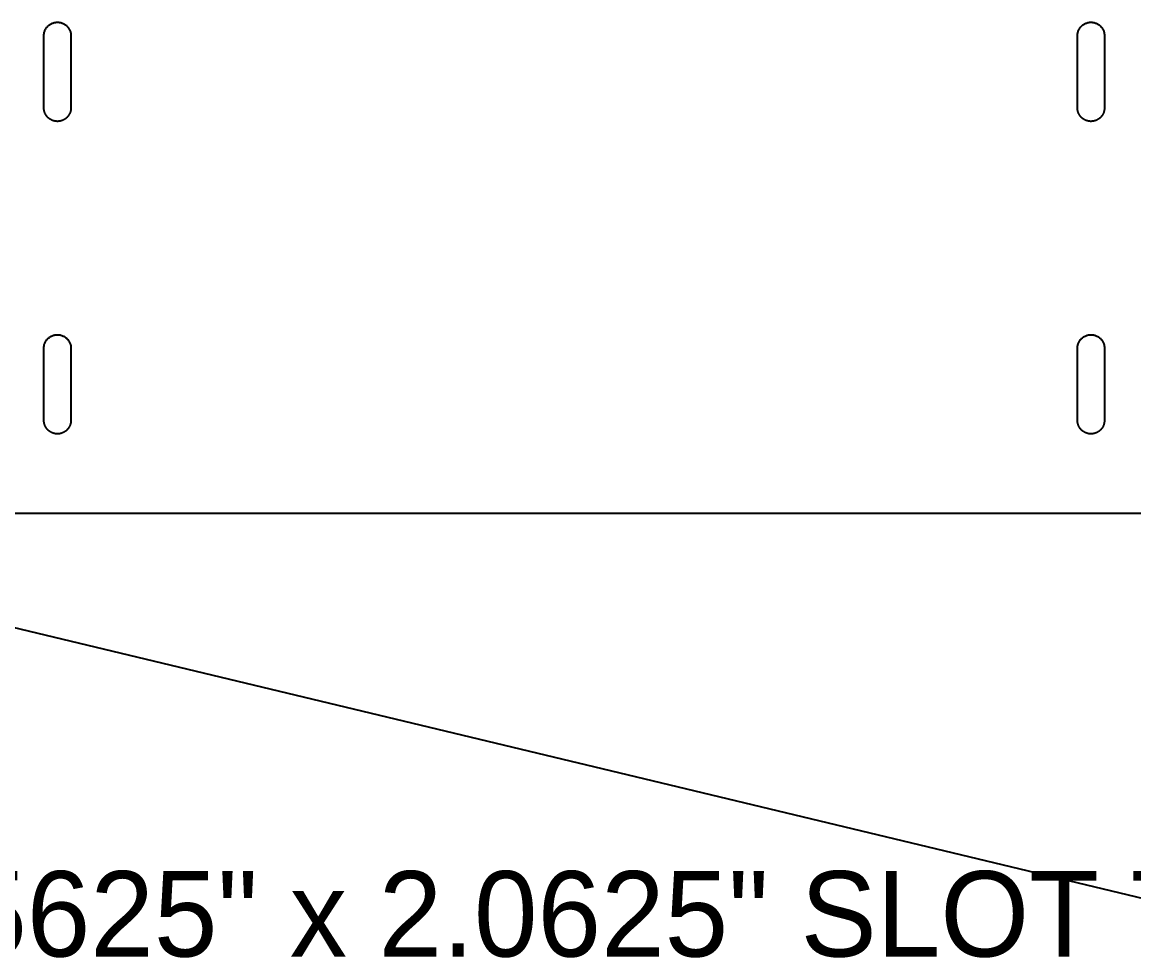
# Model space of a CAD drawing. Header units: inches. Extents: x 4 to 268, y 4 to 172.
# Drawn here: x 53.56 to 76.68, y 69.18 to 88.64 of the extents above; entities that cross this region are included whole.
import ezdxf

# ---------------------------------------------------------------- set-up
doc = ezdxf.new("R2010")
doc.units = ezdxf.units.IN
doc.header["$MEASUREMENT"] = 0

msp = doc.modelspace()

# ---------------------------------------------------------------- linework, layer by layer
at = {"layer": 'ANNOTATION'}
msp.add_line((31.656, 81.268), (77.288, 70.319), dxfattribs=at)
at = {"layer": 'OUTLINE'}
for p, q in [((54.08, 88.55), (54.089, 88.56)), ((54.089, 88.56), (54.099, 88.57)), ((54.099, 88.57), (54.11, 88.579)), ((54.11, 88.579), (54.121, 88.587)), ((54.121, 88.587), (54.132, 88.595)), ((54.132, 88.595), (54.144, 88.602)), ((54.144, 88.602), (54.156, 88.609)), ((54.156, 88.609), (54.168, 88.615)), ((54.168, 88.615), (54.181, 88.621)), ((54.181, 88.621), (54.193, 88.626)), ((54.193, 88.626), (54.207, 88.63)), ((54.207, 88.63), (54.22, 88.634)), ((54.22, 88.634), (54.233, 88.637)), ((54.233, 88.637), (54.247, 88.639)), ((54.247, 88.639), (54.261, 88.641)), ((54.261, 88.641), (54.274, 88.642)), ((54.274, 88.642), (54.288, 88.642)), ((54.288, 88.642), (54.302, 88.642)), ((54.302, 88.642), (54.316, 88.641)), ((54.316, 88.641), (54.329, 88.639)), ((54.329, 88.639), (54.343, 88.637)), ((54.343, 88.637), (54.357, 88.634)), ((54.357, 88.634), (54.37, 88.63)), ((54.37, 88.63), (54.383, 88.626)), ((54.383, 88.626), (54.396, 88.621)), ((54.396, 88.621), (54.408, 88.615)), ((54.408, 88.615), (54.421, 88.609)), ((54.421, 88.609), (54.433, 88.602)), ((54.433, 88.602), (54.444, 88.595)), ((54.444, 88.595), (54.456, 88.587)), ((54.456, 88.587), (54.467, 88.579)), ((54.467, 88.579), (54.477, 88.57)), ((54.477, 88.57), (54.487, 88.56)), ((54.487, 88.56), (54.497, 88.55)), ((75.58, 88.55), (75.589, 88.56)), ((75.589, 88.56), (75.599, 88.57)), ((75.599, 88.57), (75.61, 88.579)), ((75.61, 88.579), (75.621, 88.587)), ((75.621, 88.587), (75.632, 88.595)), ((75.632, 88.595), (75.644, 88.602)), ((75.644, 88.602), (75.656, 88.609)), ((75.656, 88.609), (75.668, 88.615)), ((75.668, 88.615), (75.681, 88.621)), ((75.681, 88.621), (75.693, 88.626)), ((75.693, 88.626), (75.707, 88.63)), ((75.707, 88.63), (75.72, 88.634)), ((75.72, 88.634), (75.733, 88.637)), ((75.733, 88.637), (75.747, 88.639)), ((75.747, 88.639), (75.761, 88.641)), ((75.761, 88.641), (75.774, 88.642)), ((75.774, 88.642), (75.788, 88.642)), ((75.788, 88.642), (75.802, 88.642)), ((75.802, 88.642), (75.816, 88.641)), ((75.816, 88.641), (75.829, 88.639)), ((75.829, 88.639), (75.843, 88.637)), ((75.843, 88.637), (75.857, 88.634)), ((75.857, 88.634), (75.87, 88.63)), ((75.87, 88.63), (75.883, 88.626)), ((75.883, 88.626), (75.896, 88.621)), ((75.896, 88.621), (75.908, 88.615)), ((75.908, 88.615), (75.921, 88.609)), ((75.921, 88.609), (75.933, 88.602)), ((75.933, 88.602), (75.944, 88.595)), ((75.944, 88.595), (75.956, 88.587)), ((75.956, 88.587), (75.967, 88.579)), ((75.967, 88.579), (75.977, 88.57)), ((75.977, 88.57), (75.987, 88.56)), ((75.987, 88.56), (75.997, 88.55)), ((54.007, 88.375), (54.008, 88.389)), ((54.007, 88.361), (54.007, 88.375)), ((54.007, 86.861), (54.007, 88.361)), ((54.008, 88.389), (54.01, 88.402)), ((54.01, 88.402), (54.012, 88.416)), ((54.012, 88.416), (54.015, 88.429)), ((54.015, 88.429), (54.019, 88.443)), ((54.019, 88.443), (54.023, 88.456)), ((54.023, 88.456), (54.028, 88.469)), ((54.028, 88.469), (54.034, 88.481)), ((54.034, 88.481), (54.04, 88.494)), ((54.04, 88.494), (54.047, 88.506)), ((54.047, 88.506), (54.054, 88.517)), ((54.054, 88.517), (54.062, 88.529)), ((54.062, 88.529), (54.071, 88.54)), ((54.071, 88.54), (54.08, 88.55)), ((54.497, 88.55), (54.506, 88.54)), ((54.506, 88.54), (54.514, 88.529)), ((54.514, 88.529), (54.522, 88.517)), ((54.522, 88.517), (54.529, 88.506)), ((54.529, 88.506), (54.536, 88.494)), ((54.536, 88.494), (54.542, 88.481)), ((54.542, 88.481), (54.548, 88.469)), ((54.548, 88.469), (54.553, 88.456)), ((54.553, 88.456), (54.557, 88.443)), ((54.557, 88.443), (54.561, 88.429)), ((54.561, 88.429), (54.564, 88.416)), ((54.564, 88.416), (54.566, 88.402)), ((54.566, 88.402), (54.568, 88.389)), ((54.568, 88.389), (54.569, 88.375)), ((54.569, 88.375), (54.569, 88.361)), ((54.569, 88.361), (54.569, 86.861)), ((75.507, 88.375), (75.508, 88.389)), ((75.507, 88.361), (75.507, 88.375)), ((75.507, 86.861), (75.507, 88.361)), ((75.508, 88.389), (75.51, 88.402)), ((75.51, 88.402), (75.512, 88.416)), ((75.512, 88.416), (75.515, 88.429)), ((75.515, 88.429), (75.519, 88.443)), ((75.519, 88.443), (75.523, 88.456)), ((75.523, 88.456), (75.528, 88.469)), ((75.528, 88.469), (75.534, 88.481)), ((75.534, 88.481), (75.54, 88.494)), ((75.54, 88.494), (75.547, 88.506)), ((75.547, 88.506), (75.554, 88.517)), ((75.554, 88.517), (75.562, 88.529)), ((75.562, 88.529), (75.571, 88.54)), ((75.571, 88.54), (75.58, 88.55)), ((75.997, 88.55), (76.006, 88.54)), ((76.006, 88.54), (76.014, 88.529)), ((76.014, 88.529), (76.022, 88.517)), ((76.022, 88.517), (76.029, 88.506)), ((76.029, 88.506), (76.036, 88.494)), ((76.036, 88.494), (76.042, 88.481)), ((76.042, 88.481), (76.048, 88.469)), ((76.048, 88.469), (76.053, 88.456)), ((76.053, 88.456), (76.057, 88.443)), ((76.057, 88.443), (76.061, 88.429)), ((76.061, 88.429), (76.064, 88.416)), ((76.064, 88.416), (76.066, 88.402)), ((76.066, 88.402), (76.068, 88.389)), ((76.068, 88.389), (76.069, 88.375)), ((76.069, 88.375), (76.069, 88.361)), ((76.069, 88.361), (76.069, 86.861)), ((54.007, 86.854), (54.007, 86.861)), ((54.007, 86.847), (54.007, 86.854)), ((54.008, 86.84), (54.007, 86.847)), ((54.008, 86.834), (54.008, 86.84)), ((54.009, 86.827), (54.008, 86.834)), ((54.01, 86.82), (54.009, 86.827)), ((54.011, 86.813), (54.01, 86.82)), ((54.012, 86.806), (54.011, 86.813)), ((54.014, 86.799), (54.012, 86.806)), ((54.015, 86.793), (54.014, 86.799)), ((54.017, 86.786), (54.015, 86.793)), ((54.019, 86.779), (54.017, 86.786)), ((54.021, 86.773), (54.019, 86.779)), ((54.023, 86.766), (54.021, 86.773)), ((54.026, 86.76), (54.023, 86.766)), ((54.028, 86.753), (54.026, 86.76)), ((54.031, 86.747), (54.028, 86.753)), ((54.034, 86.741), (54.031, 86.747)), ((54.037, 86.735), (54.034, 86.741)), ((54.04, 86.729), (54.037, 86.735)), ((54.043, 86.722), (54.04, 86.729)), ((54.047, 86.717), (54.043, 86.722)), ((54.051, 86.711), (54.047, 86.717)), ((54.054, 86.705), (54.051, 86.711)), ((54.526, 86.711), (54.522, 86.705)), ((54.529, 86.717), (54.526, 86.711)), ((54.533, 86.722), (54.529, 86.717)), ((54.536, 86.729), (54.533, 86.722)), ((54.539, 86.735), (54.536, 86.729)), ((54.542, 86.741), (54.539, 86.735)), ((54.545, 86.747), (54.542, 86.741)), ((54.548, 86.753), (54.545, 86.747)), ((54.551, 86.76), (54.548, 86.753)), ((54.553, 86.766), (54.551, 86.76)), ((54.555, 86.773), (54.553, 86.766)), ((54.557, 86.779), (54.555, 86.773)), ((54.559, 86.786), (54.557, 86.779)), ((54.561, 86.793), (54.559, 86.786)), ((54.563, 86.799), (54.561, 86.793)), ((54.564, 86.806), (54.563, 86.799)), ((54.565, 86.813), (54.564, 86.806)), ((54.566, 86.82), (54.565, 86.813)), ((54.567, 86.827), (54.566, 86.82)), ((54.568, 86.834), (54.567, 86.827)), ((54.569, 86.84), (54.568, 86.834)), ((54.569, 86.861), (54.569, 86.854)), ((54.569, 86.854), (54.569, 86.847)), ((54.569, 86.847), (54.569, 86.84)), ((75.507, 86.854), (75.507, 86.861)), ((75.507, 86.847), (75.507, 86.854)), ((75.508, 86.84), (75.507, 86.847)), ((75.508, 86.834), (75.508, 86.84)), ((75.509, 86.827), (75.508, 86.834)), ((75.51, 86.82), (75.509, 86.827)), ((75.511, 86.813), (75.51, 86.82)), ((75.512, 86.806), (75.511, 86.813)), ((75.514, 86.799), (75.512, 86.806)), ((75.515, 86.793), (75.514, 86.799)), ((75.517, 86.786), (75.515, 86.793)), ((75.519, 86.779), (75.517, 86.786)), ((75.521, 86.773), (75.519, 86.779)), ((75.523, 86.766), (75.521, 86.773)), ((75.526, 86.76), (75.523, 86.766)), ((75.528, 86.753), (75.526, 86.76)), ((75.531, 86.747), (75.528, 86.753)), ((75.534, 86.741), (75.531, 86.747)), ((75.537, 86.735), (75.534, 86.741)), ((75.54, 86.729), (75.537, 86.735)), ((75.543, 86.722), (75.54, 86.729)), ((75.547, 86.717), (75.543, 86.722)), ((75.551, 86.711), (75.547, 86.717)), ((75.554, 86.705), (75.551, 86.711)), ((76.026, 86.711), (76.022, 86.705)), ((76.029, 86.717), (76.026, 86.711)), ((76.033, 86.722), (76.029, 86.717)), ((76.036, 86.729), (76.033, 86.722)), ((76.039, 86.735), (76.036, 86.729)), ((76.042, 86.741), (76.039, 86.735)), ((76.045, 86.747), (76.042, 86.741)), ((76.048, 86.753), (76.045, 86.747)), ((76.051, 86.76), (76.048, 86.753)), ((76.053, 86.766), (76.051, 86.76)), ((76.055, 86.773), (76.053, 86.766)), ((76.057, 86.779), (76.055, 86.773)), ((76.059, 86.786), (76.057, 86.779)), ((76.061, 86.793), (76.059, 86.786)), ((76.063, 86.799), (76.061, 86.793)), ((76.064, 86.806), (76.063, 86.799)), ((76.065, 86.813), (76.064, 86.806)), ((76.066, 86.82), (76.065, 86.813)), ((76.067, 86.827), (76.066, 86.82)), ((76.068, 86.834), (76.067, 86.827)), ((76.069, 86.84), (76.068, 86.834)), ((76.069, 86.861), (76.069, 86.854)), ((76.069, 86.854), (76.069, 86.847)), ((76.069, 86.847), (76.069, 86.84)), ((54.058, 86.699), (54.054, 86.705)), ((54.062, 86.694), (54.058, 86.699)), ((54.066, 86.688), (54.062, 86.694)), ((54.071, 86.683), (54.066, 86.688)), ((54.075, 86.677), (54.071, 86.683)), ((54.08, 86.672), (54.075, 86.677)), ((54.084, 86.667), (54.08, 86.672)), ((54.089, 86.662), (54.084, 86.667)), ((54.094, 86.657), (54.089, 86.662)), ((54.099, 86.653), (54.094, 86.657)), ((54.104, 86.648), (54.099, 86.653)), ((54.11, 86.644), (54.104, 86.648)), ((54.115, 86.639), (54.11, 86.644)), ((54.121, 86.635), (54.115, 86.639)), ((54.126, 86.631), (54.121, 86.635)), ((54.132, 86.627), (54.126, 86.631)), ((54.138, 86.623), (54.132, 86.627)), ((54.144, 86.62), (54.138, 86.623)), ((54.15, 86.616), (54.144, 86.62)), ((54.156, 86.613), (54.15, 86.616)), ((54.162, 86.61), (54.156, 86.613)), ((54.168, 86.607), (54.162, 86.61)), ((54.174, 86.604), (54.168, 86.607)), ((54.181, 86.601), (54.174, 86.604)), ((54.187, 86.599), (54.181, 86.601)), ((54.193, 86.596), (54.187, 86.599)), ((54.2, 86.594), (54.193, 86.596)), ((54.207, 86.592), (54.2, 86.594)), ((54.213, 86.59), (54.207, 86.592)), ((54.22, 86.588), (54.213, 86.59)), ((54.227, 86.587), (54.22, 86.588)), ((54.233, 86.585), (54.227, 86.587)), ((54.24, 86.584), (54.233, 86.585)), ((54.247, 86.583), (54.24, 86.584)), ((54.254, 86.582), (54.247, 86.583)), ((54.261, 86.581), (54.254, 86.582)), ((54.268, 86.581), (54.261, 86.581)), ((54.274, 86.58), (54.268, 86.581)), ((54.281, 86.58), (54.274, 86.58)), ((54.288, 86.58), (54.281, 86.58)), ((54.295, 86.58), (54.288, 86.58)), ((54.302, 86.58), (54.295, 86.58)), ((54.309, 86.581), (54.302, 86.58)), ((54.316, 86.581), (54.309, 86.581)), ((54.323, 86.582), (54.316, 86.581)), ((54.329, 86.583), (54.323, 86.582)), ((54.336, 86.584), (54.329, 86.583)), ((54.343, 86.585), (54.336, 86.584)), ((54.35, 86.587), (54.343, 86.585)), ((54.357, 86.588), (54.35, 86.587)), ((54.363, 86.59), (54.357, 86.588)), ((54.37, 86.592), (54.363, 86.59)), ((54.376, 86.594), (54.37, 86.592)), ((54.383, 86.596), (54.376, 86.594)), ((54.389, 86.599), (54.383, 86.596)), ((54.396, 86.601), (54.389, 86.599)), ((54.402, 86.604), (54.396, 86.601)), ((54.408, 86.607), (54.402, 86.604)), ((54.415, 86.61), (54.408, 86.607)), ((54.421, 86.613), (54.415, 86.61)), ((54.427, 86.616), (54.421, 86.613)), ((54.433, 86.62), (54.427, 86.616)), ((54.439, 86.623), (54.433, 86.62)), ((54.444, 86.627), (54.439, 86.623)), ((54.45, 86.631), (54.444, 86.627)), ((54.456, 86.635), (54.45, 86.631)), ((54.461, 86.639), (54.456, 86.635)), ((54.467, 86.644), (54.461, 86.639)), ((54.472, 86.648), (54.467, 86.644)), ((54.477, 86.653), (54.472, 86.648)), ((54.482, 86.657), (54.477, 86.653)), ((54.487, 86.662), (54.482, 86.657)), ((54.492, 86.667), (54.487, 86.662)), ((54.497, 86.672), (54.492, 86.667)), ((54.501, 86.677), (54.497, 86.672)), ((54.506, 86.683), (54.501, 86.677)), ((54.51, 86.688), (54.506, 86.683)), ((54.514, 86.694), (54.51, 86.688)), ((54.518, 86.699), (54.514, 86.694)), ((54.522, 86.705), (54.518, 86.699)), ((75.558, 86.699), (75.554, 86.705)), ((75.562, 86.694), (75.558, 86.699)), ((75.566, 86.688), (75.562, 86.694)), ((75.571, 86.683), (75.566, 86.688)), ((75.575, 86.677), (75.571, 86.683)), ((75.58, 86.672), (75.575, 86.677)), ((75.584, 86.667), (75.58, 86.672)), ((75.589, 86.662), (75.584, 86.667)), ((75.594, 86.657), (75.589, 86.662)), ((75.599, 86.653), (75.594, 86.657)), ((75.604, 86.648), (75.599, 86.653)), ((75.61, 86.644), (75.604, 86.648)), ((75.615, 86.639), (75.61, 86.644)), ((75.621, 86.635), (75.615, 86.639)), ((75.626, 86.631), (75.621, 86.635)), ((75.632, 86.627), (75.626, 86.631)), ((75.638, 86.623), (75.632, 86.627)), ((75.644, 86.62), (75.638, 86.623)), ((75.65, 86.616), (75.644, 86.62)), ((75.656, 86.613), (75.65, 86.616)), ((75.662, 86.61), (75.656, 86.613)), ((75.668, 86.607), (75.662, 86.61)), ((75.674, 86.604), (75.668, 86.607)), ((75.681, 86.601), (75.674, 86.604)), ((75.687, 86.599), (75.681, 86.601)), ((75.693, 86.596), (75.687, 86.599)), ((75.7, 86.594), (75.693, 86.596)), ((75.707, 86.592), (75.7, 86.594)), ((75.713, 86.59), (75.707, 86.592)), ((75.72, 86.588), (75.713, 86.59)), ((75.727, 86.587), (75.72, 86.588)), ((75.733, 86.585), (75.727, 86.587)), ((75.74, 86.584), (75.733, 86.585)), ((75.747, 86.583), (75.74, 86.584)), ((75.754, 86.582), (75.747, 86.583)), ((75.761, 86.581), (75.754, 86.582)), ((75.768, 86.581), (75.761, 86.581)), ((75.774, 86.58), (75.768, 86.581)), ((75.781, 86.58), (75.774, 86.58)), ((75.788, 86.58), (75.781, 86.58)), ((75.795, 86.58), (75.788, 86.58)), ((75.802, 86.58), (75.795, 86.58)), ((75.809, 86.581), (75.802, 86.58)), ((75.816, 86.581), (75.809, 86.581)), ((75.823, 86.582), (75.816, 86.581)), ((75.829, 86.583), (75.823, 86.582)), ((75.836, 86.584), (75.829, 86.583)), ((75.843, 86.585), (75.836, 86.584)), ((75.85, 86.587), (75.843, 86.585)), ((75.857, 86.588), (75.85, 86.587)), ((75.863, 86.59), (75.857, 86.588)), ((75.87, 86.592), (75.863, 86.59)), ((75.876, 86.594), (75.87, 86.592)), ((75.883, 86.596), (75.876, 86.594)), ((75.889, 86.599), (75.883, 86.596)), ((75.896, 86.601), (75.889, 86.599)), ((75.902, 86.604), (75.896, 86.601)), ((75.908, 86.607), (75.902, 86.604)), ((75.915, 86.61), (75.908, 86.607)), ((75.921, 86.613), (75.915, 86.61)), ((75.927, 86.616), (75.921, 86.613)), ((75.933, 86.62), (75.927, 86.616)), ((75.939, 86.623), (75.933, 86.62)), ((75.944, 86.627), (75.939, 86.623)), ((75.95, 86.631), (75.944, 86.627)), ((75.956, 86.635), (75.95, 86.631)), ((75.961, 86.639), (75.956, 86.635)), ((75.967, 86.644), (75.961, 86.639)), ((75.972, 86.648), (75.967, 86.644)), ((75.977, 86.653), (75.972, 86.648)), ((75.982, 86.657), (75.977, 86.653)), ((75.987, 86.662), (75.982, 86.657)), ((75.992, 86.667), (75.987, 86.662)), ((75.997, 86.672), (75.992, 86.667)), ((76.001, 86.677), (75.997, 86.672)), ((76.006, 86.683), (76.001, 86.677)), ((76.01, 86.688), (76.006, 86.683)), ((76.014, 86.694), (76.01, 86.688)), ((76.018, 86.699), (76.014, 86.694)), ((76.022, 86.705), (76.018, 86.699)), ((54.11, 82.079), (54.121, 82.087)), ((54.121, 82.087), (54.132, 82.095)), ((54.132, 82.095), (54.144, 82.102)), ((54.144, 82.102), (54.156, 82.109)), ((54.156, 82.109), (54.168, 82.115)), ((54.168, 82.115), (54.181, 82.121)), ((54.181, 82.121), (54.193, 82.126)), ((54.193, 82.126), (54.207, 82.13)), ((54.207, 82.13), (54.22, 82.134)), ((54.22, 82.134), (54.233, 82.137)), ((54.233, 82.137), (54.247, 82.139)), ((54.247, 82.139), (54.261, 82.141)), ((54.261, 82.141), (54.274, 82.142)), ((54.274, 82.142), (54.288, 82.142)), ((54.288, 82.142), (54.302, 82.142)), ((54.302, 82.142), (54.316, 82.141)), ((54.316, 82.141), (54.329, 82.139)), ((54.329, 82.139), (54.343, 82.137)), ((54.343, 82.137), (54.357, 82.134)), ((54.357, 82.134), (54.37, 82.13)), ((54.37, 82.13), (54.383, 82.126)), ((54.383, 82.126), (54.396, 82.121)), ((54.396, 82.121), (54.408, 82.115)), ((54.408, 82.115), (54.421, 82.109)), ((54.421, 82.109), (54.433, 82.102)), ((54.433, 82.102), (54.444, 82.095)), ((54.444, 82.095), (54.456, 82.087)), ((54.456, 82.087), (54.467, 82.079)), ((75.61, 82.079), (75.621, 82.087)), ((75.621, 82.087), (75.632, 82.095)), ((75.632, 82.095), (75.644, 82.102)), ((75.644, 82.102), (75.656, 82.109)), ((75.656, 82.109), (75.668, 82.115)), ((75.668, 82.115), (75.681, 82.121)), ((75.681, 82.121), (75.693, 82.126)), ((75.693, 82.126), (75.707, 82.13)), ((75.707, 82.13), (75.72, 82.134)), ((75.72, 82.134), (75.733, 82.137)), ((75.733, 82.137), (75.747, 82.139)), ((75.747, 82.139), (75.761, 82.141)), ((75.761, 82.141), (75.774, 82.142)), ((75.774, 82.142), (75.788, 82.142)), ((75.788, 82.142), (75.802, 82.142)), ((75.802, 82.142), (75.816, 82.141)), ((75.816, 82.141), (75.829, 82.139)), ((75.829, 82.139), (75.843, 82.137)), ((75.843, 82.137), (75.857, 82.134)), ((75.857, 82.134), (75.87, 82.13)), ((75.87, 82.13), (75.883, 82.126)), ((75.883, 82.126), (75.896, 82.121)), ((75.896, 82.121), (75.908, 82.115)), ((75.908, 82.115), (75.921, 82.109)), ((75.921, 82.109), (75.933, 82.102)), ((75.933, 82.102), (75.944, 82.095)), ((75.944, 82.095), (75.956, 82.087)), ((75.956, 82.087), (75.967, 82.079)), ((54.007, 81.875), (54.008, 81.889)), ((54.007, 81.861), (54.007, 81.875)), ((54.007, 80.361), (54.007, 81.861)), ((54.008, 81.889), (54.01, 81.902)), ((54.01, 81.902), (54.012, 81.916)), ((54.012, 81.916), (54.015, 81.929)), ((54.015, 81.929), (54.019, 81.943)), ((54.019, 81.943), (54.023, 81.956)), ((54.023, 81.956), (54.028, 81.969)), ((54.028, 81.969), (54.034, 81.981)), ((54.034, 81.981), (54.04, 81.994)), ((54.04, 81.994), (54.047, 82.006)), ((54.047, 82.006), (54.054, 82.017)), ((54.054, 82.017), (54.062, 82.029)), ((54.062, 82.029), (54.071, 82.04)), ((54.071, 82.04), (54.08, 82.05)), ((54.08, 82.05), (54.089, 82.06)), ((54.089, 82.06), (54.099, 82.07)), ((54.099, 82.07), (54.11, 82.079)), ((54.467, 82.079), (54.477, 82.07)), ((54.477, 82.07), (54.487, 82.06)), ((54.487, 82.06), (54.497, 82.05)), ((54.497, 82.05), (54.506, 82.04)), ((54.506, 82.04), (54.514, 82.029)), ((54.514, 82.029), (54.522, 82.017)), ((54.522, 82.017), (54.529, 82.006)), ((54.529, 82.006), (54.536, 81.994)), ((54.536, 81.994), (54.542, 81.981)), ((54.542, 81.981), (54.548, 81.969)), ((54.548, 81.969), (54.553, 81.956)), ((54.553, 81.956), (54.557, 81.943)), ((54.557, 81.943), (54.561, 81.929)), ((54.561, 81.929), (54.564, 81.916)), ((54.564, 81.916), (54.566, 81.902)), ((54.566, 81.902), (54.568, 81.889)), ((54.568, 81.889), (54.569, 81.875)), ((54.569, 81.875), (54.569, 81.861)), ((54.569, 81.861), (54.569, 80.361)), ((75.507, 81.875), (75.508, 81.889)), ((75.507, 81.861), (75.507, 81.875)), ((75.507, 80.361), (75.507, 81.861)), ((75.508, 81.889), (75.51, 81.902)), ((75.51, 81.902), (75.512, 81.916)), ((75.512, 81.916), (75.515, 81.929)), ((75.515, 81.929), (75.519, 81.943)), ((75.519, 81.943), (75.523, 81.956)), ((75.523, 81.956), (75.528, 81.969)), ((75.528, 81.969), (75.534, 81.981)), ((75.534, 81.981), (75.54, 81.994)), ((75.54, 81.994), (75.547, 82.006)), ((75.547, 82.006), (75.554, 82.017)), ((75.554, 82.017), (75.562, 82.029)), ((75.562, 82.029), (75.571, 82.04)), ((75.571, 82.04), (75.58, 82.05)), ((75.58, 82.05), (75.589, 82.06)), ((75.589, 82.06), (75.599, 82.07)), ((75.599, 82.07), (75.61, 82.079)), ((75.967, 82.079), (75.977, 82.07)), ((75.977, 82.07), (75.987, 82.06)), ((75.987, 82.06), (75.997, 82.05)), ((75.997, 82.05), (76.006, 82.04)), ((76.006, 82.04), (76.014, 82.029)), ((76.014, 82.029), (76.022, 82.017)), ((76.022, 82.017), (76.029, 82.006)), ((76.029, 82.006), (76.036, 81.994)), ((76.036, 81.994), (76.042, 81.981)), ((76.042, 81.981), (76.048, 81.969)), ((76.048, 81.969), (76.053, 81.956)), ((76.053, 81.956), (76.057, 81.943)), ((76.057, 81.943), (76.061, 81.929)), ((76.061, 81.929), (76.064, 81.916)), ((76.064, 81.916), (76.066, 81.902)), ((76.066, 81.902), (76.068, 81.889)), ((76.068, 81.889), (76.069, 81.875)), ((76.069, 81.875), (76.069, 81.861)), ((76.069, 81.861), (76.069, 80.361)), ((54.007, 80.354), (54.007, 80.361)), ((54.007, 80.347), (54.007, 80.354)), ((54.008, 80.34), (54.007, 80.347)), ((54.008, 80.334), (54.008, 80.34)), ((54.009, 80.327), (54.008, 80.334)), ((54.01, 80.32), (54.009, 80.327)), ((54.011, 80.313), (54.01, 80.32)), ((54.012, 80.306), (54.011, 80.313)), ((54.014, 80.299), (54.012, 80.306)), ((54.015, 80.293), (54.014, 80.299)), ((54.017, 80.286), (54.015, 80.293)), ((54.019, 80.279), (54.017, 80.286)), ((54.021, 80.273), (54.019, 80.279)), ((54.023, 80.266), (54.021, 80.273)), ((54.026, 80.26), (54.023, 80.266)), ((54.028, 80.253), (54.026, 80.26)), ((54.031, 80.247), (54.028, 80.253)), ((54.034, 80.241), (54.031, 80.247)), ((54.037, 80.235), (54.034, 80.241)), ((54.542, 80.241), (54.539, 80.235)), ((54.545, 80.247), (54.542, 80.241)), ((54.548, 80.253), (54.545, 80.247)), ((54.551, 80.26), (54.548, 80.253)), ((54.553, 80.266), (54.551, 80.26)), ((54.555, 80.273), (54.553, 80.266)), ((54.557, 80.279), (54.555, 80.273)), ((54.559, 80.286), (54.557, 80.279)), ((54.561, 80.293), (54.559, 80.286)), ((54.563, 80.299), (54.561, 80.293)), ((54.564, 80.306), (54.563, 80.299)), ((54.565, 80.313), (54.564, 80.306)), ((54.566, 80.32), (54.565, 80.313)), ((54.567, 80.327), (54.566, 80.32)), ((54.568, 80.334), (54.567, 80.327)), ((54.569, 80.34), (54.568, 80.334)), ((54.569, 80.361), (54.569, 80.354)), ((54.569, 80.354), (54.569, 80.347)), ((54.569, 80.347), (54.569, 80.34)), ((75.507, 80.354), (75.507, 80.361)), ((75.507, 80.347), (75.507, 80.354)), ((75.508, 80.34), (75.507, 80.347)), ((75.508, 80.334), (75.508, 80.34)), ((75.509, 80.327), (75.508, 80.334)), ((75.51, 80.32), (75.509, 80.327)), ((75.511, 80.313), (75.51, 80.32)), ((75.512, 80.306), (75.511, 80.313)), ((75.514, 80.299), (75.512, 80.306)), ((75.515, 80.293), (75.514, 80.299)), ((75.517, 80.286), (75.515, 80.293)), ((75.519, 80.279), (75.517, 80.286)), ((75.521, 80.273), (75.519, 80.279)), ((75.523, 80.266), (75.521, 80.273)), ((75.526, 80.26), (75.523, 80.266)), ((75.528, 80.253), (75.526, 80.26)), ((75.531, 80.247), (75.528, 80.253)), ((75.534, 80.241), (75.531, 80.247)), ((75.537, 80.235), (75.534, 80.241)), ((76.042, 80.241), (76.039, 80.235)), ((76.045, 80.247), (76.042, 80.241)), ((76.048, 80.253), (76.045, 80.247)), ((76.051, 80.26), (76.048, 80.253)), ((76.053, 80.266), (76.051, 80.26)), ((76.055, 80.273), (76.053, 80.266)), ((76.057, 80.279), (76.055, 80.273)), ((76.059, 80.286), (76.057, 80.279)), ((76.061, 80.293), (76.059, 80.286)), ((76.063, 80.299), (76.061, 80.293)), ((76.064, 80.306), (76.063, 80.299)), ((76.065, 80.313), (76.064, 80.306)), ((76.066, 80.32), (76.065, 80.313)), ((76.067, 80.327), (76.066, 80.32)), ((76.068, 80.334), (76.067, 80.327)), ((76.069, 80.34), (76.068, 80.334)), ((76.069, 80.361), (76.069, 80.354)), ((76.069, 80.354), (76.069, 80.347)), ((76.069, 80.347), (76.069, 80.34)), ((54.04, 80.229), (54.037, 80.235)), ((54.043, 80.222), (54.04, 80.229)), ((54.047, 80.217), (54.043, 80.222)), ((54.051, 80.211), (54.047, 80.217)), ((54.054, 80.205), (54.051, 80.211)), ((54.058, 80.199), (54.054, 80.205)), ((54.062, 80.194), (54.058, 80.199)), ((54.066, 80.188), (54.062, 80.194)), ((54.071, 80.183), (54.066, 80.188)), ((54.075, 80.177), (54.071, 80.183)), ((54.08, 80.172), (54.075, 80.177)), ((54.084, 80.167), (54.08, 80.172)), ((54.089, 80.162), (54.084, 80.167)), ((54.094, 80.157), (54.089, 80.162)), ((54.099, 80.153), (54.094, 80.157)), ((54.104, 80.148), (54.099, 80.153)), ((54.11, 80.144), (54.104, 80.148)), ((54.115, 80.139), (54.11, 80.144)), ((54.121, 80.135), (54.115, 80.139)), ((54.126, 80.131), (54.121, 80.135)), ((54.132, 80.127), (54.126, 80.131)), ((54.138, 80.123), (54.132, 80.127)), ((54.144, 80.12), (54.138, 80.123)), ((54.15, 80.116), (54.144, 80.12)), ((54.156, 80.113), (54.15, 80.116)), ((54.162, 80.11), (54.156, 80.113)), ((54.168, 80.107), (54.162, 80.11)), ((54.174, 80.104), (54.168, 80.107)), ((54.181, 80.101), (54.174, 80.104)), ((54.187, 80.099), (54.181, 80.101)), ((54.193, 80.096), (54.187, 80.099)), ((54.2, 80.094), (54.193, 80.096)), ((54.207, 80.092), (54.2, 80.094)), ((54.213, 80.09), (54.207, 80.092)), ((54.22, 80.088), (54.213, 80.09)), ((54.227, 80.087), (54.22, 80.088)), ((54.233, 80.085), (54.227, 80.087)), ((54.24, 80.084), (54.233, 80.085)), ((54.247, 80.083), (54.24, 80.084)), ((54.254, 80.082), (54.247, 80.083)), ((54.261, 80.081), (54.254, 80.082)), ((54.268, 80.081), (54.261, 80.081)), ((54.274, 80.08), (54.268, 80.081)), ((54.281, 80.08), (54.274, 80.08)), ((54.288, 80.08), (54.281, 80.08)), ((54.295, 80.08), (54.288, 80.08)), ((54.302, 80.08), (54.295, 80.08)), ((54.309, 80.081), (54.302, 80.08)), ((54.316, 80.081), (54.309, 80.081)), ((54.323, 80.082), (54.316, 80.081)), ((54.329, 80.083), (54.323, 80.082)), ((54.336, 80.084), (54.329, 80.083)), ((54.343, 80.085), (54.336, 80.084)), ((54.35, 80.087), (54.343, 80.085)), ((54.357, 80.088), (54.35, 80.087)), ((54.363, 80.09), (54.357, 80.088)), ((54.37, 80.092), (54.363, 80.09)), ((54.376, 80.094), (54.37, 80.092)), ((54.383, 80.096), (54.376, 80.094)), ((54.389, 80.099), (54.383, 80.096)), ((54.396, 80.101), (54.389, 80.099)), ((54.402, 80.104), (54.396, 80.101)), ((54.408, 80.107), (54.402, 80.104)), ((54.415, 80.11), (54.408, 80.107)), ((54.421, 80.113), (54.415, 80.11)), ((54.427, 80.116), (54.421, 80.113)), ((54.433, 80.12), (54.427, 80.116)), ((54.439, 80.123), (54.433, 80.12)), ((54.444, 80.127), (54.439, 80.123)), ((54.45, 80.131), (54.444, 80.127)), ((54.456, 80.135), (54.45, 80.131)), ((54.461, 80.139), (54.456, 80.135)), ((54.467, 80.144), (54.461, 80.139)), ((54.472, 80.148), (54.467, 80.144)), ((54.477, 80.153), (54.472, 80.148)), ((54.482, 80.157), (54.477, 80.153)), ((54.487, 80.162), (54.482, 80.157)), ((54.492, 80.167), (54.487, 80.162)), ((54.497, 80.172), (54.492, 80.167)), ((54.501, 80.177), (54.497, 80.172)), ((54.506, 80.183), (54.501, 80.177)), ((54.51, 80.188), (54.506, 80.183)), ((54.514, 80.194), (54.51, 80.188)), ((54.518, 80.199), (54.514, 80.194)), ((54.522, 80.205), (54.518, 80.199)), ((54.526, 80.211), (54.522, 80.205)), ((54.529, 80.217), (54.526, 80.211)), ((54.533, 80.222), (54.529, 80.217)), ((54.536, 80.229), (54.533, 80.222)), ((54.539, 80.235), (54.536, 80.229)), ((75.54, 80.229), (75.537, 80.235)), ((75.543, 80.222), (75.54, 80.229)), ((75.547, 80.217), (75.543, 80.222)), ((75.551, 80.211), (75.547, 80.217)), ((75.554, 80.205), (75.551, 80.211)), ((75.558, 80.199), (75.554, 80.205)), ((75.562, 80.194), (75.558, 80.199)), ((75.566, 80.188), (75.562, 80.194)), ((75.571, 80.183), (75.566, 80.188)), ((75.575, 80.177), (75.571, 80.183)), ((75.58, 80.172), (75.575, 80.177)), ((75.584, 80.167), (75.58, 80.172)), ((75.589, 80.162), (75.584, 80.167)), ((75.594, 80.157), (75.589, 80.162)), ((75.599, 80.153), (75.594, 80.157)), ((75.604, 80.148), (75.599, 80.153)), ((75.61, 80.144), (75.604, 80.148)), ((75.615, 80.139), (75.61, 80.144)), ((75.621, 80.135), (75.615, 80.139)), ((75.626, 80.131), (75.621, 80.135)), ((75.632, 80.127), (75.626, 80.131)), ((75.638, 80.123), (75.632, 80.127)), ((75.644, 80.12), (75.638, 80.123)), ((75.65, 80.116), (75.644, 80.12)), ((75.656, 80.113), (75.65, 80.116)), ((75.662, 80.11), (75.656, 80.113)), ((75.668, 80.107), (75.662, 80.11)), ((75.674, 80.104), (75.668, 80.107)), ((75.681, 80.101), (75.674, 80.104)), ((75.687, 80.099), (75.681, 80.101)), ((75.693, 80.096), (75.687, 80.099)), ((75.7, 80.094), (75.693, 80.096)), ((75.707, 80.092), (75.7, 80.094)), ((75.713, 80.09), (75.707, 80.092)), ((75.72, 80.088), (75.713, 80.09)), ((75.727, 80.087), (75.72, 80.088)), ((75.733, 80.085), (75.727, 80.087)), ((75.74, 80.084), (75.733, 80.085)), ((75.747, 80.083), (75.74, 80.084)), ((75.754, 80.082), (75.747, 80.083)), ((75.761, 80.081), (75.754, 80.082)), ((75.768, 80.081), (75.761, 80.081)), ((75.774, 80.08), (75.768, 80.081)), ((75.781, 80.08), (75.774, 80.08)), ((75.788, 80.08), (75.781, 80.08)), ((75.795, 80.08), (75.788, 80.08)), ((75.802, 80.08), (75.795, 80.08)), ((75.809, 80.081), (75.802, 80.08)), ((75.816, 80.081), (75.809, 80.081)), ((75.823, 80.082), (75.816, 80.081)), ((75.829, 80.083), (75.823, 80.082)), ((75.836, 80.084), (75.829, 80.083)), ((75.843, 80.085), (75.836, 80.084)), ((75.85, 80.087), (75.843, 80.085)), ((75.857, 80.088), (75.85, 80.087)), ((75.863, 80.09), (75.857, 80.088)), ((75.87, 80.092), (75.863, 80.09)), ((75.876, 80.094), (75.87, 80.092)), ((75.883, 80.096), (75.876, 80.094)), ((75.889, 80.099), (75.883, 80.096)), ((75.896, 80.101), (75.889, 80.099)), ((75.902, 80.104), (75.896, 80.101)), ((75.908, 80.107), (75.902, 80.104)), ((75.915, 80.11), (75.908, 80.107)), ((75.921, 80.113), (75.915, 80.11)), ((75.927, 80.116), (75.921, 80.113)), ((75.933, 80.12), (75.927, 80.116)), ((75.939, 80.123), (75.933, 80.12)), ((75.944, 80.127), (75.939, 80.123)), ((75.95, 80.131), (75.944, 80.127)), ((75.956, 80.135), (75.95, 80.131)), ((75.961, 80.139), (75.956, 80.135)), ((75.967, 80.144), (75.961, 80.139)), ((75.972, 80.148), (75.967, 80.144)), ((75.977, 80.153), (75.972, 80.148)), ((75.982, 80.157), (75.977, 80.153)), ((75.987, 80.162), (75.982, 80.157)), ((75.992, 80.167), (75.987, 80.162)), ((75.997, 80.172), (75.992, 80.167)), ((76.001, 80.177), (75.997, 80.172)), ((76.006, 80.183), (76.001, 80.177)), ((76.01, 80.188), (76.006, 80.183)), ((76.014, 80.194), (76.01, 80.188)), ((76.018, 80.199), (76.014, 80.194)), ((76.022, 80.205), (76.018, 80.199)), ((76.026, 80.211), (76.022, 80.205)), ((76.029, 80.217), (76.026, 80.211)), ((76.033, 80.222), (76.029, 80.217)), ((76.036, 80.229), (76.033, 80.222)), ((76.039, 80.235), (76.036, 80.229)), ((31.822, 78.43), (97.288, 78.43))]:
    msp.add_line(p, q, dxfattribs=at)

# ---------------------------------------------------------------- texts
at = {"layer": 'ANNOTATION'}
msp.add_text('F01 / 27X 0.5625" x 2.0625" SLOT THRU', height=1.77778, dxfattribs=at).set_placement((39.378, 69.207))

doc.saveas('drawing.dxf')
